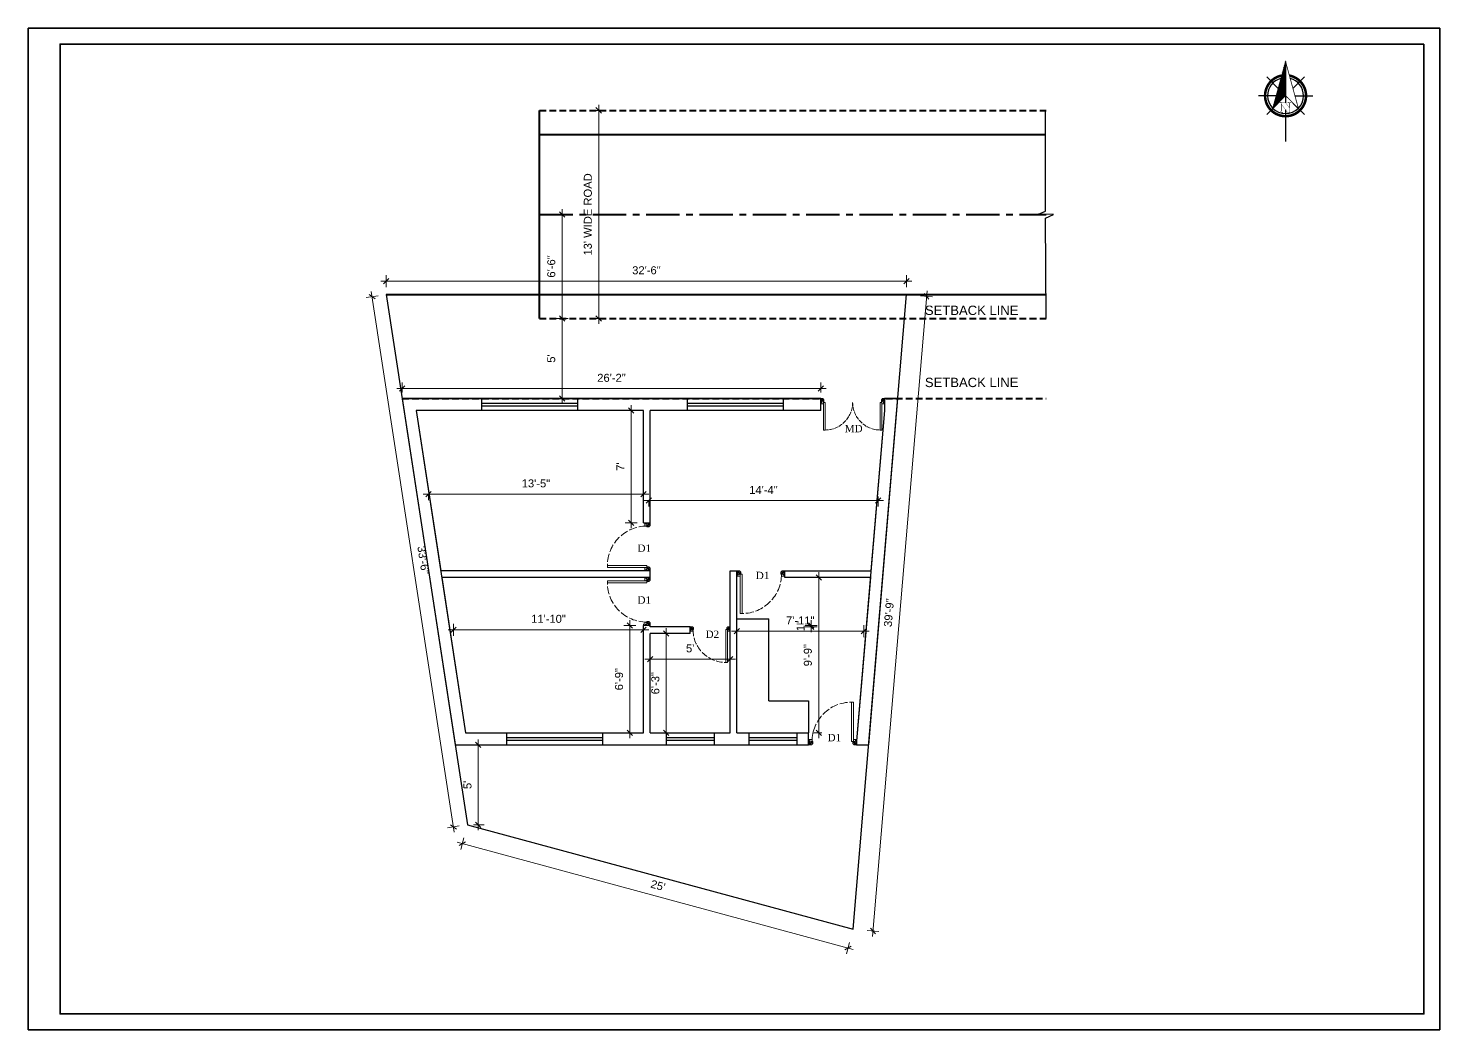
# Model space of a CAD drawing. Header units: inches. Extents: x 45643 to 78083, y -17830 to -3084.
# Drawn here: x 59281 to 60339, y -12292 to -11541 of the extents above; entities that cross this region are included whole.
import ezdxf

# ---------------------------------------------------------------- set-up
doc = ezdxf.new("R2010")
doc.units = ezdxf.units.IN
doc.header["$MEASUREMENT"] = 0
for name, pattern in [('ACAD_ISO02W100', [15, 12, -3]), ('CENTER', [2, 1.25, -0.25, 0.25, -0.25]), ('CONTINUA', [0]), ('DASHED2', [0.375, 0.25, -0.125])]:
    doc.linetypes.add(name, pattern=pattern)
for name, color, linetype, lineweight in [('A_Title Text', 105, 'Continuous', 60), ('Dim - internal', 4, 'Continuous', 9), ('Door-window', 150, 'Continuous', 9), ('ELE1', 3, 'Continuous', 9), ('ELEVATION', 6, 'Continuous', 30), ('hatch', 30, 'Continuous', 5), ('REBARS', 50, 'Continuous', 20), ('Siteplan', 7, 'Continuous', 30), ('WALL', 240, 'Continuous', 30)]:
    doc.layers.add(name, color=color, linetype=linetype, lineweight=lineweight)
for name, color, linetype in [('DIMENTION', 8, 'Continuous'), ('PDF_Boundary', 7, 'Continuous'), ('PDF_Text', 7, 'Continuous')]:
    doc.layers.add(name, color=color, linetype=linetype)
doc.layers.add('Normal Wall', color=7, linetype='Continuous', lineweight=35, true_color=0xffaf89)
doc.styles.add('Arial', font='arial.ttf')
doc.styles.add('PDF Arial', font='arial.ttf')
doc.styles.get("Standard").update_dxf_attribs({"font": 'times.ttf'})
doc.dimstyles.new('Sudeep', dxfattribs={"dimtxt": 6, "dimasz": 4, "dimexe": 4.5, "dimexo": 4.5, "dimgap": 5, "dimtad": 1, "dimdec": 0, "dimlunit": 4, "dimtxsty": 'Arial', "dimblk": 'OBLIQUE', "dimcen": 250, "dimdle": 4, "dimclrd": 86, "dimclre": 5, "dimclrt": 1, "dimadec": 0, "dimazin": 0, "dimtfac": 1, "dimtdec": 0, "dimtix": 1, "dimtmove": 1, "dimatfit": 3, "dimldrblk": 'OBLIQUE', "dimfxl": 4.5, "dimfxlon": 1, "dimfrac": 2, "dimlwd": 15, "dimlwe": 13, "dimarcsym": 0})

# ---------------------------------------------------------------- blocks, each defined once
blk = doc.blocks.new('*X798')
at = {"color": 0}
for p, q in [((145.96, -414.6), (147.62, -412.94)), ((146.16, -413.87), (147.62, -412.41)), ((146.36, -413.14), (147.62, -411.88)), ((146.55, -412.41), (147.62, -411.35)), ((146.75, -411.68), (147.62, -410.82)), ((146.95, -410.95), (147.62, -410.29)), ((147.15, -410.22), (147.62, -409.76)), ((147.35, -409.49), (147.62, -409.23)), ((147.55, -408.76), (147.62, -408.7)), ((143.76, -422.63), (147.62, -418.77)), ((143.96, -421.9), (147.62, -418.24)), ((144.16, -421.17), (147.62, -417.71)), ((144.36, -420.44), (147.62, -417.18)), ((144.56, -419.71), (147.62, -416.65)), ((144.76, -418.98), (147.62, -416.12)), ((144.96, -418.25), (147.62, -415.59)), ((145.16, -417.52), (147.62, -415.06)), ((145.36, -416.79), (147.62, -414.53)), ((145.56, -416.06), (147.62, -414)), ((145.76, -415.33), (147.62, -413.47)), ((142.76, -426.28), (147.62, -421.42)), ((142.96, -425.55), (147.62, -420.89)), ((143.16, -424.82), (147.62, -420.36)), ((143.36, -424.09), (147.62, -419.83)), ((143.56, -423.36), (147.62, -419.3))]:
    blk.add_line(p, q, dxfattribs=at)
blk = doc.blocks.new('NORTH_15')
for p, q in [((-2.87, 2.87), (-7.37, 7.37)), ((0, 3.66), (0, 10.62)), ((2.87, 2.87), (7.37, 7.37)), ((-13.37, 0), (2.72, 0)), ((5.49, 0), (17.83, 0)), ((-2.87, -2.87), (-7.37, -7.37)), ((0, -3.66), (0, -10.62)), ((2.87, -2.87), (7.37, -7.37))]:
    blk.add_line(p, q)
at = {"const_width": 1}
for points in [[(0, -8, 1), (0, 8, 0.359415), (-7.86, 1.52, 1)], [(-7.86, -1.52, 0.359415), (0, -8, 1)]]:
    blk.add_lwpolyline(points, format="xyb", dxfattribs=at)
for points, const_width in [([(4.96, -5.01), (-13.37, 0), (4.9, 5), (0, 0), (4.96, -5.01)], 0.3), ([(5.93, -1.55), (6, -1.55), (6.07, -1.54), (6.13, -1.53), (6.17, -1.52), (6.22, -1.51), (6.26, -1.49), (6.28, -1.47), (6.3, -1.45), (6.32, -1.42), (6.33, -1.39), (6.35, -1.34), (6.36, -1.29), (6.37, -1.23), (6.38, -1.16), (6.38, -1.08), (6.38, -1), (6.54, -1), (6.54, -2.34), (6.38, -2.34), (6.38, -2.3), (6.38, -2.23), (6.38, -2.16), (6.37, -2.09), (6.36, -2.04), (6.35, -1.99), (6.33, -1.95), (6.32, -1.91), (6.3, -1.88), (6.28, -1.86), (6.26, -1.83), (6.22, -1.81), (6.18, -1.8), (6.13, -1.78), (6.07, -1.77), (6.01, -1.76), (5.95, -1.76), (2.66, -1.76), (2.66, -2.34), (2.5, -2.34), (2.5, -0.16), (4.71, 1.44), (3.14, 1.44), (3.07, 1.44), (3, 1.43), (2.94, 1.42), (2.89, 1.41), (2.85, 1.4), (2.81, 1.38), (2.78, 1.36), (2.76, 1.34), (2.74, 1.31), (2.72, 1.27), (2.7, 1.22), (2.69, 1.17), (2.68, 1.11), (2.67, 1.04), (2.66, 0.97), (2.66, 0.89), (2.66, 0.87), (2.5, 0.87), (2.5, 2.21), (2.66, 2.21), (2.66, 2.17), (2.66, 2.09), (2.67, 2.03), (2.68, 1.97), (2.69, 1.91), (2.7, 1.86), (2.71, 1.82), (2.73, 1.78), (2.75, 1.76), (2.77, 1.74), (2.8, 1.72), (2.85, 1.7), (2.89, 1.68), (2.94, 1.67), (3, 1.66), (3.07, 1.66), (3.14, 1.66), (6.54, 1.66), (6.54, 0.75), (3.33, -1.55), (5.93, -1.55), (5.93, -1.55)], 0.1)]:
    blk.add_lwpolyline(points, dxfattribs=dict(const_width=const_width))
for start, end in [(90, 164.973), (270, 90), (195.027, 270)]:
    blk.add_arc((0, 0), 7, start, end)
at = {"rotation": 90}
blk.add_blockref('*X798', (-421.89, -147.62), dxfattribs=at)
blk = doc.blocks.new('A$C0BDB7EE9')
at = {"layer": 'Siteplan', "xscale": 2.999999999999779, "yscale": 2.999999999999779, "zscale": 2.999999999999779, "rotation": 247.8612575918487}
blk.add_blockref('NORTH_15', (20.2, 49.5), dxfattribs=at)
blk = doc.blocks.new('A$C327B4BBD')
at = {"layer": 'DIMENTION', "ltscale": 0.3, "xscale": 1.171875000000082, "yscale": 1.171875000000082, "zscale": 1.171875000000082, "rotation": 112.1387424081494}
blk.add_blockref('A$C0BDB7EE9', (16.1, 0), dxfattribs=at)
blk = doc.blocks.new('_Oblique')
at = {"color": 0, "linetype": 'ByBlock', "lineweight": -2}
blk.add_line((-0.5, -0.5), (0.5, 0.5), dxfattribs=at)
blk = doc.blocks.new('*D998')
at = {"layer": 'A_Title Text', "color": 86, "lineweight": 15, "transparency": 16777216}
blk.add_line((59731.5, -12073.4), (59731.5, -11984.9), dxfattribs=at)
at = {"layer": 'A_Title Text', "color": 5, "lineweight": 13, "transparency": 16777216}
for p, q in [((59736, -11988.9), (59727, -11988.9)), ((59736, -12069.4), (59727, -12069.4))]:
    blk.add_line(p, q, dxfattribs=at)
at = {"layer": 'Defpoints', "color": 0, "transparency": 16777216}
for p in [(59731.5, -11988.9), (59741.8, -11988.9), (59741.8, -12069.4)]:
    blk.add_point(p, dxfattribs=at)
at = {"layer": 'A_Title Text', "color": 86, "lineweight": 15, "transparency": 16777216, "xscale": 4, "yscale": 4, "zscale": 4}
for p, rotation in [((59731.5, -11988.9), 90), ((59731.5, -12069.4), 270)]:
    blk.add_blockref('_Oblique', p, dxfattribs=dict(at, rotation=rotation))
at = {"layer": 'A_Title Text', "color": 1, "transparency": 16777216, "insert": (59723.5, -12029.2), "char_height": 6, "attachment_point": 5, "rotation": 90, "style": 'Arial'}
blk.add_mtext('6\'-9"', dxfattribs=at)
blk = doc.blocks.new('*D999')
at = {"layer": 'A_Title Text', "color": 5, "lineweight": 13, "transparency": 16777216}
for p, q in [((59676.3, -11758.9), (59685.3, -11758.9)), ((59676.3, -11818.9), (59685.3, -11818.9))]:
    blk.add_line(p, q, dxfattribs=at)
at = {"layer": 'A_Title Text', "color": 86, "lineweight": 15, "transparency": 16777216}
blk.add_line((59680.8, -11754.9), (59680.8, -11822.9), dxfattribs=at)
at = {"layer": 'Defpoints', "color": 0, "transparency": 16777216}
for p in [(59663.7, -11758.9), (59663.7, -11818.9), (59680.8, -11818.9)]:
    blk.add_point(p, dxfattribs=at)
at = {"layer": 'A_Title Text', "color": 86, "lineweight": 15, "transparency": 16777216, "xscale": 4, "yscale": 4, "zscale": 4}
for p, rotation in [((59680.8, -11758.9), 90), ((59680.8, -11818.9), 270)]:
    blk.add_blockref('_Oblique', p, dxfattribs=dict(at, rotation=rotation))
at = {"layer": 'A_Title Text', "color": 1, "transparency": 16777216, "insert": (59672.7, -11788.9), "char_height": 6, "attachment_point": 5, "rotation": 90, "style": 'Arial'}
blk.add_mtext("5'", dxfattribs=at)
blk = doc.blocks.new('*D1000')
at = {"layer": 'A_Title Text', "color": 5, "lineweight": 13, "transparency": 16777216}
for p, q in [((59614.4, -12078.4), (59622.5, -12078.4)), ((59614.4, -12138.3), (59622.5, -12138.3))]:
    blk.add_line(p, q, dxfattribs=at)
at = {"layer": 'A_Title Text', "color": 86, "lineweight": 15, "transparency": 16777216}
blk.add_line((59618, -12142.3), (59618, -12074.4), dxfattribs=at)
at = {"layer": 'Defpoints', "color": 0, "transparency": 16777216}
for p in [(59609.9, -12078.4), (59618, -12078.4), (59609.9, -12138.3)]:
    blk.add_point(p, dxfattribs=at)
at = {"layer": 'A_Title Text', "color": 86, "lineweight": 15, "transparency": 16777216, "xscale": 4, "yscale": 4, "zscale": 4}
for p, rotation in [((59618, -12078.4), 90), ((59618, -12138.3), 270)]:
    blk.add_blockref('_Oblique', p, dxfattribs=dict(at, rotation=rotation))
at = {"layer": 'A_Title Text', "color": 1, "transparency": 16777216, "insert": (59609.9, -12108.4), "char_height": 6, "attachment_point": 5, "rotation": 90, "style": 'Arial'}
blk.add_mtext("5'", dxfattribs=at)
blk = doc.blocks.new('*D1001')
at = {"layer": 'A_Title Text', "color": 86, "lineweight": 15, "transparency": 16777216}
blk.add_line((59595.5, -11992.1), (59745.8, -11992.1), dxfattribs=at)
at = {"layer": 'A_Title Text', "color": 5, "lineweight": 13, "transparency": 16777216}
for p, q in [((59599.5, -11996.6), (59599.5, -11987.6)), ((59741.8, -11996.6), (59741.8, -11987.6))]:
    blk.add_line(p, q, dxfattribs=at)
at = {"layer": 'Defpoints', "color": 0, "transparency": 16777216}
for p in [(59741.8, -11992.1), (59599.5, -12011.2), (59741.8, -12011.2)]:
    blk.add_point(p, dxfattribs=at)
at = {"layer": 'A_Title Text', "color": 86, "lineweight": 15, "transparency": 16777216, "xscale": 4, "yscale": 4, "zscale": 4, "rotation": 180}
blk.add_blockref('_Oblique', (59599.5, -11992.1), dxfattribs=at)
at = {"layer": 'A_Title Text', "color": 86, "lineweight": 15, "transparency": 16777216, "xscale": 4, "yscale": 4, "zscale": 4}
blk.add_blockref('_Oblique', (59741.8, -11992.1), dxfattribs=at)
at = {"layer": 'A_Title Text', "color": 1, "transparency": 16777216, "insert": (59670.6, -11984), "char_height": 6, "attachment_point": 5, "style": 'Arial'}
blk.add_mtext('11\'-10"', dxfattribs=at)
blk = doc.blocks.new('*D1002')
at = {"layer": 'A_Title Text', "color": 86, "lineweight": 15, "transparency": 16777216}
blk.add_line((59910.9, -11993.2), (59807.8, -11993.2), dxfattribs=at)
at = {"layer": 'A_Title Text', "color": 5, "lineweight": 13, "transparency": 16777216}
for p, q in [((59811.8, -11997.7), (59811.8, -11988.7)), ((59906.9, -11997.7), (59906.9, -11988.7))]:
    blk.add_line(p, q, dxfattribs=at)
at = {"layer": 'Defpoints', "color": 0, "transparency": 16777216}
for p in [(59811.8, -11993.2), (59811.8, -12011.2), (59906.9, -12015.7)]:
    blk.add_point(p, dxfattribs=at)
at = {"layer": 'A_Title Text', "color": 86, "lineweight": 15, "transparency": 16777216, "xscale": 4, "yscale": 4, "zscale": 4, "rotation": 180}
blk.add_blockref('_Oblique', (59811.8, -11993.2), dxfattribs=at)
at = {"layer": 'A_Title Text', "color": 86, "lineweight": 15, "transparency": 16777216, "xscale": 4, "yscale": 4, "zscale": 4}
blk.add_blockref('_Oblique', (59906.9, -11993.2), dxfattribs=at)
at = {"layer": 'A_Title Text', "color": 1, "transparency": 16777216, "insert": (59859.3, -11985.2), "char_height": 6, "attachment_point": 5, "style": 'Arial'}
blk.add_mtext('7\'-11"', dxfattribs=at)
blk = doc.blocks.new('*D1003')
at = {"layer": 'A_Title Text', "color": 5, "lineweight": 13, "transparency": 16777216}
for p, q in [((59875.5, -11952.9), (59868.6, -11952.9)), ((59875.5, -12069.4), (59868.6, -12069.4))]:
    blk.add_line(p, q, dxfattribs=at)
at = {"layer": 'A_Title Text', "color": 86, "lineweight": 15, "transparency": 16777216}
blk.add_line((59873.1, -11948.9), (59873.1, -12073.4), dxfattribs=at)
at = {"layer": 'Defpoints', "color": 0, "transparency": 16777216}
for p in [(59880, -11952.9), (59873.1, -12069.4), (59880, -12069.4)]:
    blk.add_point(p, dxfattribs=at)
at = {"layer": 'A_Title Text', "color": 86, "lineweight": 15, "transparency": 16777216, "xscale": 4, "yscale": 4, "zscale": 4}
for p, rotation in [((59873.1, -11952.9), 90), ((59873.1, -12069.4), 270)]:
    blk.add_blockref('_Oblique', p, dxfattribs=dict(at, rotation=rotation))
at = {"layer": 'A_Title Text', "color": 1, "transparency": 16777216, "insert": (59865, -12011.2), "char_height": 6, "attachment_point": 5, "rotation": 90, "style": 'Arial'}
blk.add_mtext('9\'-9"', dxfattribs=at)
blk = doc.blocks.new('*D1004')
at = {"layer": 'A_Title Text', "color": 5, "lineweight": 13, "transparency": 16777216}
for p, q in [((59737, -11827.9), (59728, -11827.9)), ((59737, -11911.9), (59728, -11911.9))]:
    blk.add_line(p, q, dxfattribs=at)
at = {"layer": 'A_Title Text', "color": 86, "lineweight": 15, "transparency": 16777216}
blk.add_line((59732.5, -11915.9), (59732.5, -11823.9), dxfattribs=at)
at = {"layer": 'Defpoints', "color": 0, "transparency": 16777216}
for p in [(59732.5, -11827.9), (59741.8, -11827.9), (59741.8, -11911.9)]:
    blk.add_point(p, dxfattribs=at)
at = {"layer": 'A_Title Text', "color": 86, "lineweight": 15, "transparency": 16777216, "xscale": 4, "yscale": 4, "zscale": 4}
for p, rotation in [((59732.5, -11827.9), 90), ((59732.5, -11911.9), 270)]:
    blk.add_blockref('_Oblique', p, dxfattribs=dict(at, rotation=rotation))
at = {"layer": 'A_Title Text', "color": 1, "transparency": 16777216, "insert": (59724.5, -11869.9), "char_height": 6, "attachment_point": 5, "rotation": 90, "style": 'Arial'}
blk.add_mtext("7'", dxfattribs=at)
blk = doc.blocks.new('*D986')
at = {"layer": 'A_Title Text', "color": 86, "lineweight": 15, "transparency": 16777216}
blk.add_line((59576.6, -11890.6), (59745.8, -11890.6), dxfattribs=at)
at = {"layer": 'A_Title Text', "color": 5, "lineweight": 13, "transparency": 16777216}
for p, q in [((59580.6, -11890.6), (59580.6, -11895.1)), ((59741.8, -11890.6), (59741.8, -11895.1))]:
    blk.add_line(p, q, dxfattribs=at)
at = {"layer": 'Defpoints', "color": 0, "transparency": 16777216}
for p in [(59580.6, -11887.9), (59741.8, -11887.9), (59741.8, -11890.6)]:
    blk.add_point(p, dxfattribs=at)
at = {"layer": 'A_Title Text', "color": 86, "lineweight": 15, "transparency": 16777216, "xscale": 4, "yscale": 4, "zscale": 4, "rotation": 180}
blk.add_blockref('_Oblique', (59580.6, -11890.6), dxfattribs=at)
at = {"layer": 'A_Title Text', "color": 86, "lineweight": 15, "transparency": 16777216, "xscale": 4, "yscale": 4, "zscale": 4}
blk.add_blockref('_Oblique', (59741.8, -11890.6), dxfattribs=at)
at = {"layer": 'A_Title Text', "color": 1, "transparency": 16777216, "insert": (59661.2, -11882.5), "char_height": 6, "attachment_point": 5, "style": 'Arial'}
blk.add_mtext('13\'-5"', dxfattribs=at)
blk = doc.blocks.new('*D987')
at = {"layer": 'A_Title Text', "color": 5, "lineweight": 13, "transparency": 16777216}
for p, q in [((59561, -11814.4), (59561, -11806.9)), ((59874.7, -11814.4), (59874.7, -11806.9))]:
    blk.add_line(p, q, dxfattribs=at)
at = {"layer": 'A_Title Text', "color": 86, "lineweight": 15, "transparency": 16777216}
blk.add_line((59878.7, -11811.4), (59557, -11811.4), dxfattribs=at)
at = {"layer": 'Defpoints', "color": 0, "transparency": 16777216}
for p in [(59561, -11811.4), (59561, -11818.9), (59874.7, -11818.9)]:
    blk.add_point(p, dxfattribs=at)
at = {"layer": 'A_Title Text', "color": 86, "lineweight": 15, "transparency": 16777216, "xscale": 4, "yscale": 4, "zscale": 4, "rotation": 180}
blk.add_blockref('_Oblique', (59561, -11811.4), dxfattribs=at)
at = {"layer": 'A_Title Text', "color": 86, "lineweight": 15, "transparency": 16777216, "xscale": 4, "yscale": 4, "zscale": 4}
blk.add_blockref('_Oblique', (59874.7, -11811.4), dxfattribs=at)
at = {"layer": 'A_Title Text', "color": 1, "transparency": 16777216, "insert": (59717.8, -11803.4), "char_height": 6, "attachment_point": 5, "style": 'Arial'}
blk.add_mtext('26\'-2"', dxfattribs=at)
blk = doc.blocks.new('*D988')
at = {"layer": 'A_Title Text', "color": 86, "lineweight": 15, "transparency": 16777216}
blk.add_line((59741.8, -11895.4), (59921.6, -11895.4), dxfattribs=at)
at = {"layer": 'A_Title Text', "color": 5, "lineweight": 13, "transparency": 16777216}
for p, q in [((59745.8, -11895.1), (59745.8, -11899.9)), ((59917.6, -11892.4), (59917.6, -11899.9))]:
    blk.add_line(p, q, dxfattribs=at)
at = {"layer": 'Defpoints', "color": 0, "transparency": 16777216}
for p in [(59745.8, -11890.6), (59917.6, -11887.9), (59917.6, -11895.4)]:
    blk.add_point(p, dxfattribs=at)
at = {"layer": 'A_Title Text', "color": 86, "lineweight": 15, "transparency": 16777216, "xscale": 4, "yscale": 4, "zscale": 4, "rotation": 180}
blk.add_blockref('_Oblique', (59745.8, -11895.4), dxfattribs=at)
at = {"layer": 'A_Title Text', "color": 86, "lineweight": 15, "transparency": 16777216, "xscale": 4, "yscale": 4, "zscale": 4}
blk.add_blockref('_Oblique', (59917.6, -11895.4), dxfattribs=at)
at = {"layer": 'A_Title Text', "color": 1, "transparency": 16777216, "insert": (59831.7, -11887.4), "char_height": 6, "attachment_point": 5, "style": 'Arial'}
blk.add_mtext('14\'-4"', dxfattribs=at)
blk = doc.blocks.new('*D989')
at = {"layer": 'A_Title Text', "color": 86, "lineweight": 15, "transparency": 16777216}
for p, q in [((59867.5, -11988.9), (59867.5, -11984.9)), ((59867.5, -11989.9), (59867.5, -11988.9)), ((59867.5, -11989.9), (59867.5, -11993.9))]:
    blk.add_line(p, q, dxfattribs=at)
at = {"layer": 'A_Title Text', "color": 5, "lineweight": 13, "transparency": 16777216}
for p, q in [((59863, -11988.9), (59872, -11988.9)), ((59863, -11989.9), (59872, -11989.9))]:
    blk.add_line(p, q, dxfattribs=at)
at = {"layer": 'Defpoints', "color": 0, "transparency": 16777216}
for p in [(59746.8, -11988.9), (59746.8, -11989.9), (59867.5, -11988.9)]:
    blk.add_point(p, dxfattribs=at)
at = {"layer": 'A_Title Text', "color": 86, "lineweight": 15, "transparency": 16777216, "xscale": 4, "yscale": 4, "zscale": 4}
for p, rotation in [((59867.5, -11988.9), 270), ((59867.5, -11989.9), 90)]:
    blk.add_blockref('_Oblique', p, dxfattribs=dict(at, rotation=rotation))
at = {"layer": 'A_Title Text', "color": 1, "transparency": 16777216, "insert": (59859.5, -11989.4), "char_height": 6, "attachment_point": 5, "rotation": 90, "style": 'Arial'}
blk.add_mtext('1"', dxfattribs=at)
blk = doc.blocks.new('*D990')
at = {"layer": 'A_Title Text', "color": 5, "lineweight": 13, "transparency": 16777216}
for p, q in [((59754.2, -11994.9), (59763.2, -11994.9)), ((59754.2, -12069.4), (59763.2, -12069.4))]:
    blk.add_line(p, q, dxfattribs=at)
at = {"layer": 'A_Title Text', "color": 86, "lineweight": 15, "transparency": 16777216}
blk.add_line((59758.7, -12073.4), (59758.7, -11990.9), dxfattribs=at)
at = {"layer": 'Defpoints', "color": 0, "transparency": 16777216}
for p in [(59746.8, -11994.9), (59758.7, -11994.9), (59746.8, -12069.4)]:
    blk.add_point(p, dxfattribs=at)
at = {"layer": 'A_Title Text', "color": 86, "lineweight": 15, "transparency": 16777216, "xscale": 4, "yscale": 4, "zscale": 4}
for p, rotation in [((59758.7, -11994.9), 90), ((59758.7, -12069.4), 270)]:
    blk.add_blockref('_Oblique', p, dxfattribs=dict(at, rotation=rotation))
at = {"layer": 'A_Title Text', "color": 1, "transparency": 16777216, "insert": (59750.7, -12032.2), "char_height": 6, "attachment_point": 5, "rotation": 90, "style": 'Arial'}
blk.add_mtext('6\'-3"', dxfattribs=at)
blk = doc.blocks.new('*D992')
at = {"layer": 'A_Title Text', "color": 86, "lineweight": 15, "transparency": 16777216}
blk.add_line((59810.8, -12014.2), (59742.8, -12014.2), dxfattribs=at)
at = {"layer": 'A_Title Text', "color": 5, "lineweight": 13, "transparency": 16777216}
for p, q in [((59746.8, -12009.7), (59746.8, -12018.7)), ((59806.8, -12009.7), (59806.8, -12018.7))]:
    blk.add_line(p, q, dxfattribs=at)
at = {"layer": 'Defpoints', "color": 0, "transparency": 16777216}
for p in [(59746.8, -11994.9), (59806.8, -11994.9), (59746.8, -12014.2)]:
    blk.add_point(p, dxfattribs=at)
at = {"layer": 'A_Title Text', "color": 86, "lineweight": 15, "transparency": 16777216, "xscale": 4, "yscale": 4, "zscale": 4, "rotation": 180}
blk.add_blockref('_Oblique', (59746.8, -12014.2), dxfattribs=at)
at = {"layer": 'A_Title Text', "color": 86, "lineweight": 15, "transparency": 16777216, "xscale": 4, "yscale": 4, "zscale": 4}
blk.add_blockref('_Oblique', (59806.8, -12014.2), dxfattribs=at)
at = {"layer": 'A_Title Text', "color": 1, "transparency": 16777216, "insert": (59776.8, -12006.1), "char_height": 6, "attachment_point": 5, "style": 'Arial'}
blk.add_mtext("5'", dxfattribs=at)
blk = doc.blocks.new('*D993')
at = {"layer": 'A_Title Text', "color": 86, "lineweight": 15, "transparency": 16777216}
blk.add_line((59680.8, -11676.9), (59680.8, -11762.9), dxfattribs=at)
at = {"layer": 'A_Title Text', "color": 5, "lineweight": 13, "transparency": 16777216}
for p, q in [((59685.3, -11680.9), (59676.3, -11680.9)), ((59685.3, -11758.9), (59676.3, -11758.9))]:
    blk.add_line(p, q, dxfattribs=at)
at = {"layer": 'Defpoints', "color": 0, "transparency": 16777216}
for p in [(59853.6, -11680.9), (59680.8, -11758.9), (59853.6, -11758.9)]:
    blk.add_point(p, dxfattribs=at)
at = {"layer": 'A_Title Text', "color": 86, "lineweight": 15, "transparency": 16777216, "xscale": 4, "yscale": 4, "zscale": 4}
for p, rotation in [((59680.8, -11680.9), 90), ((59680.8, -11758.9), 270)]:
    blk.add_blockref('_Oblique', p, dxfattribs=dict(at, rotation=rotation))
at = {"layer": 'A_Title Text', "color": 1, "transparency": 16777216, "insert": (59672.7, -11719.9), "char_height": 6, "attachment_point": 5, "rotation": 90, "style": 'Arial'}
blk.add_mtext('6\'-6"', dxfattribs=at)
blk = doc.blocks.new('*D991')
at = {"layer": 'A_Title Text', "color": 5, "lineweight": 13, "transparency": 16777216}
for p, q in [((59712.7, -11602.9), (59703.7, -11602.9)), ((59712.7, -11758.9), (59703.7, -11758.9))]:
    blk.add_line(p, q, dxfattribs=at)
at = {"layer": 'A_Title Text', "color": 86, "lineweight": 15, "transparency": 16777216}
blk.add_line((59708.2, -11762.9), (59708.2, -11598.9), dxfattribs=at)
at = {"layer": 'Defpoints', "color": 0, "transparency": 16777216}
for p in [(59708.2, -11602.9), (59853.7, -11602.9), (59853.7, -11758.9)]:
    blk.add_point(p, dxfattribs=at)
at = {"layer": 'A_Title Text', "color": 86, "lineweight": 15, "transparency": 16777216, "xscale": 4, "yscale": 4, "zscale": 4}
for p, rotation in [((59708.2, -11602.9), 90), ((59708.2, -11758.9), 270)]:
    blk.add_blockref('_Oblique', p, dxfattribs=dict(at, rotation=rotation))
at = {"layer": 'A_Title Text', "color": 1, "transparency": 16777216, "insert": (59700.1, -11680.9), "char_height": 6, "attachment_point": 5, "rotation": 90, "style": 'Arial'}
blk.add_mtext("13' WIDE ROAD", dxfattribs=at)
blk = doc.blocks.new("D 3'")
at = {"layer": 'Door-window', "linetype": 'Continuous', "ltscale": 0.25}
for p, q in [((3749.6, -16741), (3749.6, -16711.5)), ((3751.1, -16711.5), (3749.6, -16711.5)), ((3751.1, -16741), (3751.1, -16711.5)), ((3747.1, -16743.5), (3747.1, -16739.5)), ((3747.1, -16739.5), (3749.6, -16739.5)), ((3747.1, -16743.5), (3749.1, -16743.5)), ((3749.1, -16743.5), (3750.1, -16742.5)), ((3749.6, -16741), (3751.1, -16741)), ((3750.1, -16742.5), (3750.1, -16741)), ((3780.1, -16742.5), (3780.1, -16741)), ((3780.6, -16741), (3780.1, -16741)), ((3781.1, -16743.5), (3780.1, -16742.5)), ((3783.1, -16739.5), (3780.6, -16739.5)), ((3780.6, -16739.5), (3780.6, -16741)), ((3783.1, -16743.5), (3781.1, -16743.5)), ((3783.1, -16743.5), (3783.1, -16739.5))]:
    blk.add_line(p, q, dxfattribs=at)
at = {"layer": 'Door-window', "linetype": 'ACAD_ISO02W100', "ltscale": 0.5}
blk.add_arc((3751.1, -16741), 29.5, 0, 90, dxfattribs=at)
at = {"layer": 'hatch', "color": 8}
for p, q in [((3747.1, -16743.5), (3748.2, -16739.5)), ((3747.1, -16743.5), (3749.6, -16740.4)), ((3747.1, -16743.5), (3750.1, -16741.2)), ((3783.1, -16743.5), (3780.1, -16741.2)), ((3783.1, -16743.5), (3780.6, -16740.4)), ((3783.1, -16743.5), (3782.1, -16739.5))]:
    blk.add_line(p, q, dxfattribs=at)
for centre, radius, start, end in [((3747.4, -16743.6), 2.93, 20.9872, 95.0825), ((3747.4, -16743.6), 1.42, 5.1372, 101.4864), ((3782.9, -16743.6), 2.93, 84.9175, 159.0128), ((3782.9, -16743.6), 1.42, 78.5136, 174.8628)]:
    blk.add_arc(centre, radius, start, end, dxfattribs=at)
blk = doc.blocks.new('A$C6FA92B9D')
at = {"layer": 'Door-window', "linetype": 'Continuous', "ltscale": 0.25}
for p, q in [((20.8, 46), (0, 46)), ((0, 44.8), (0, 46)), ((20.8, 44.8), (0, 44.8)), ((19.6, 48), (19.6, 46)), ((23.6, 48), (19.6, 48)), ((23.6, 48), (19.6, 48)), ((19.6, 46), (20.8, 46)), ((20.8, 46), (20.8, 45.6)), ((20.8, 46), (20.8, 44.8)), ((22.8, 45.6), (20.8, 45.6)), ((23.6, 46.4), (22.8, 45.6)), ((23.6, 48), (23.6, 46.4)), ((20.8, 3.2), (0, 3.2)), ((0, 3.2), (0, 2)), ((20.8, 2), (0, 2)), ((19.6, 2), (20.8, 2)), ((19.6, 0), (19.6, 2)), ((23.6, 0), (19.6, 0)), ((23.6, 0), (19.6, 0)), ((20.8, 2), (20.8, 3.2)), ((20.8, 2), (20.8, 2.4)), ((22.8, 2.4), (20.8, 2.4)), ((23.6, 1.6), (22.8, 2.4)), ((23.6, 0), (23.6, 1.6))]:
    blk.add_line(p, q, dxfattribs=at)
at = {"layer": 'Door-window', "linetype": 'ACAD_ISO02W100', "ltscale": 0.25}
for centre, start, end in [((20.8, 44.8), 180, 270), ((20.8, 3.2), 90, 180)]:
    blk.add_arc(centre, 20.8, start, end, dxfattribs=at)
at = {"layer": 'hatch', "color": 8}
for p, q in [((23.6, 48), (19.6, 46.9)), ((23.6, 48), (20.8, 45.7)), ((23.6, 48), (21.8, 45.6)), ((23.6, 0), (19.6, 1.1)), ((23.6, 0), (20.8, 2.3)), ((23.6, 0), (21.8, 2.4))]:
    blk.add_line(p, q, dxfattribs=at)
for centre, radius, start, end in [((23.7, 47.8), 2.35, 174.9175, 249.0128), ((23.7, 47.8), 1.13, 168.5136, 264.8628), ((23.7, 0.2), 2.35, 110.9872, 185.0825), ((23.7, 0.2), 1.13, 95.1372, 191.4864)]:
    blk.add_arc(centre, radius, start, end, dxfattribs=at)
blk = doc.blocks.new('*D994')
at = {"layer": 'A_Title Text', "color": 86, "lineweight": 15, "transparency": 16777216}
blk.add_line((59602.2, -12151.4), (59899, -12231.8), dxfattribs=at)
at = {"layer": 'A_Title Text', "color": 5, "lineweight": 13, "transparency": 16777216}
for p, q in [((59607.2, -12148.1), (59604.9, -12156.7)), ((59896.3, -12226.4), (59894, -12235.1))]:
    blk.add_line(p, q, dxfattribs=at)
at = {"layer": 'Defpoints', "color": 0, "transparency": 16777216}
for p in [(59609.9, -12138.3), (59899, -12216.6), (59895.1, -12230.7)]:
    blk.add_point(p, dxfattribs=at)
at = {"layer": 'A_Title Text', "color": 86, "lineweight": 15, "transparency": 16777216, "xscale": 4, "yscale": 4, "zscale": 4}
for p, rotation in [((59606, -12152.4), 164.8399575509016), ((59895.1, -12230.7), 344.8399575509015)]:
    blk.add_blockref('_Oblique', p, dxfattribs=dict(at, rotation=rotation))
at = {"layer": 'A_Title Text', "color": 1, "transparency": 16777216, "insert": (59752.7, -12183.8), "char_height": 6, "attachment_point": 5, "rotation": 344.84, "style": 'Arial'}
blk.add_mtext("25'", dxfattribs=at)
blk = doc.blocks.new('*D995')
at = {"layer": 'A_Title Text', "color": 5, "lineweight": 13, "transparency": 16777216}
for p, q in [((59542.9, -11741.9), (59534, -11743.2)), ((59603.7, -12139.2), (59594.8, -12140.6))]:
    blk.add_line(p, q, dxfattribs=at)
at = {"layer": 'A_Title Text', "color": 86, "lineweight": 15, "transparency": 16777216}
blk.add_line((59537.8, -11738.6), (59599.9, -12143.9), dxfattribs=at)
at = {"layer": 'Defpoints', "color": 0, "transparency": 16777216}
for p in [(59549, -11740.9), (59599.3, -12139.9), (59609.9, -12138.3)]:
    blk.add_point(p, dxfattribs=at)
at = {"layer": 'A_Title Text', "color": 86, "lineweight": 15, "transparency": 16777216, "xscale": 4, "yscale": 4, "zscale": 4}
for p, rotation in [((59538.4, -11742.6), 98.70344886768218), ((59599.3, -12139.9), 278.7034488676821)]:
    blk.add_blockref('_Oblique', p, dxfattribs=dict(at, rotation=rotation))
at = {"layer": 'A_Title Text', "color": 1, "transparency": 16777216, "insert": (59576.8, -11940), "char_height": 6, "attachment_point": 5, "rotation": 278.7034, "style": 'Arial'}
blk.add_mtext('33\'-6"', dxfattribs=at)
blk = doc.blocks.new('*D996')
at = {"layer": 'A_Title Text', "color": 86, "lineweight": 15, "transparency": 16777216}
blk.add_line((59913.5, -12221.9), (59954.3, -11738.2), dxfattribs=at)
at = {"layer": 'A_Title Text', "color": 5, "lineweight": 13, "transparency": 16777216}
for p, q in [((59949.4, -11741.8), (59958.4, -11742.6)), ((59909.4, -12217.5), (59918.3, -12218.3))]:
    blk.add_line(p, q, dxfattribs=at)
at = {"layer": 'Defpoints', "color": 0, "transparency": 16777216}
for p in [(59939, -11740.9), (59953.9, -11742.2), (59899, -12216.6)]:
    blk.add_point(p, dxfattribs=at)
at = {"layer": 'A_Title Text', "color": 86, "lineweight": 15, "transparency": 16777216, "xscale": 4, "yscale": 4, "zscale": 4}
for p, rotation in [((59953.9, -11742.2), 85.18472226389899), ((59913.8, -12217.9), 265.184722263899)]:
    blk.add_blockref('_Oblique', p, dxfattribs=dict(at, rotation=rotation))
at = {"layer": 'A_Title Text', "color": 1, "transparency": 16777216, "insert": (59925.8, -11979.4), "char_height": 6, "attachment_point": 5, "rotation": 85.1847, "style": 'Arial'}
blk.add_mtext('39\'-9"', dxfattribs=at)
blk = doc.blocks.new('*D997')
at = {"layer": 'A_Title Text', "color": 86, "lineweight": 15, "transparency": 16777216}
blk.add_line((59545, -11730.9), (59943, -11730.9), dxfattribs=at)
at = {"layer": 'A_Title Text', "color": 5, "lineweight": 13, "transparency": 16777216}
for p, q in [((59549, -11735.4), (59549, -11726.4)), ((59939, -11735.4), (59939, -11726.4))]:
    blk.add_line(p, q, dxfattribs=at)
at = {"layer": 'Defpoints', "color": 0, "transparency": 16777216}
for p in [(59939, -11730.9), (59549, -11740.9), (59939, -11740.9)]:
    blk.add_point(p, dxfattribs=at)
at = {"layer": 'A_Title Text', "color": 86, "lineweight": 15, "transparency": 16777216, "xscale": 4, "yscale": 4, "zscale": 4, "rotation": 180}
blk.add_blockref('_Oblique', (59549, -11730.9), dxfattribs=at)
at = {"layer": 'A_Title Text', "color": 86, "lineweight": 15, "transparency": 16777216, "xscale": 4, "yscale": 4, "zscale": 4}
blk.add_blockref('_Oblique', (59939, -11730.9), dxfattribs=at)
at = {"layer": 'A_Title Text', "color": 1, "transparency": 16777216, "insert": (59744, -11722.8), "char_height": 6, "attachment_point": 5, "style": 'Arial'}
blk.add_mtext('32\'-6"', dxfattribs=at)

msp = doc.modelspace()

# ---------------------------------------------------------------- linework, layer by layer
at = {"layer": 'ELE1'}
msp.add_line((59663.75, -11740.93), (59549.04, -11740.93), dxfattribs=at)
at = {"layer": 'ELEVATION'}
for p, q in [((59939.04, -11740.93), (59549.04, -11740.93)), ((59549.04, -11740.93), (59609.87, -12138.3)), ((59898.97, -12216.63), (59939.04, -11740.93)), ((59560.98, -11818.93), (59874.68, -11818.93)), ((59741.76, -11827.93), (59571.46, -11827.93)), ((59571.46, -11827.93), (59589.83, -11947.93)), ((59620.61, -11827.93), (59620.61, -11818.93)), ((59620.61, -11822.43), (59692.61, -11822.43)), ((59620.61, -11824.43), (59692.61, -11824.43)), ((59692.61, -11827.93), (59692.61, -11818.93)), ((59741.76, -11911.93), (59741.76, -11827.93)), ((59874.68, -11827.93), (59746.76, -11827.93)), ((59746.76, -11911.93), (59746.76, -11827.93)), ((59774.72, -11827.93), (59774.72, -11818.93)), ((59774.72, -11822.43), (59846.72, -11822.43)), ((59774.72, -11824.43), (59846.72, -11824.43)), ((59846.72, -11827.93), (59846.72, -11818.93)), ((59874.68, -11827.93), (59874.68, -11818.93)), ((59912.57, -11947.93), (59922.68, -11827.93)), ((59922.48, -11818.93), (59922.48, -11827.93)), ((59923.44, -11818.93), (59932.47, -11818.93)), ((59741.76, -11911.93), (59746.76, -11911.93)), ((59746.76, -11947.93), (59589.83, -11947.93)), ((59746.76, -11952.93), (59590.6, -11952.93)), ((59590.6, -11952.93), (59608.43, -12069.45)), ((59746.76, -11952.93), (59746.76, -11947.93)), ((59806.76, -11989.93), (59806.76, -11947.93)), ((59806.76, -11947.93), (59811.76, -11947.93)), ((59811.76, -11952.93), (59811.76, -11947.93)), ((59811.76, -12069.45), (59811.76, -11952.93)), ((59847.76, -11947.93), (59912.57, -11947.93)), ((59847.76, -11952.93), (59847.76, -11947.93)), ((59912.15, -11952.93), (59847.76, -11952.93)), ((59901.57, -12078.45), (59912.15, -11952.93)), ((59811.76, -11983.93), (59835.76, -11983.93)), ((59835.76, -12045.45), (59835.76, -11983.93)), ((59741.76, -12069.45), (59741.76, -11988.93)), ((59746.76, -11988.93), (59741.76, -11988.93)), ((59746.76, -11989.93), (59746.76, -11988.93)), ((59776.76, -11989.93), (59746.76, -11989.93)), ((59746.76, -12069.45), (59746.76, -11994.93)), ((59776.76, -11994.93), (59746.76, -11994.93)), ((59776.76, -11994.93), (59776.76, -11989.93)), ((59806.76, -11994.93), (59806.76, -11989.93)), ((59806.76, -12069.45), (59806.76, -11994.93)), ((59835.76, -12045.45), (59865.57, -12045.45)), ((59865.57, -12045.45), (59865.57, -12069.45)), ((59608.43, -12069.45), (59741.76, -12069.45)), ((59639.1, -12069.45), (59639.1, -12078.45)), ((59711.1, -12069.45), (59711.1, -12078.45)), ((59746.76, -12069.45), (59806.76, -12069.45)), ((59758.76, -12069.45), (59758.76, -12078.45)), ((59794.76, -12069.45), (59794.76, -12078.45)), ((59811.76, -12069.45), (59865.57, -12069.45)), ((59820.67, -12069.45), (59820.67, -12078.45)), ((59856.67, -12069.45), (59856.67, -12078.45)), ((59865.57, -12078.45), (59865.57, -12069.45)), ((59639.1, -12072.95), (59711.1, -12072.95)), ((59639.1, -12074.95), (59711.1, -12074.95)), ((59758.76, -12072.95), (59794.76, -12072.95)), ((59758.76, -12074.95), (59794.76, -12074.95)), ((59820.67, -12072.95), (59856.67, -12072.95)), ((59820.67, -12074.95), (59856.67, -12074.95)), ((59609.87, -12138.3), (59898.97, -12216.63))]:
    msp.add_line(p, q, dxfattribs=at)
at = {"layer": 'ELEVATION', "linetype": 'Continuous'}
msp.add_lwpolyline([(60043.66, -11758.93), (60043.21, -11683.68), (60049.15, -11681.05), (60037.84, -11680.8), (60043.21, -11678.43), (60043.21, -11602.93)], dxfattribs=at)
at = {"layer": 'ELEVATION'}
for points in [[(59874.68, -11818.93), (59560.98, -11818.93), (59600.71, -12078.45), (59865.57, -12078.45)], [(59741.76, -11827.93), (59571.46, -11827.93), (59608.43, -12069.45), (59741.76, -12069.45)], [(59874.68, -11827.93), (59746.76, -11827.93)], [(59901.57, -12078.45), (59910.61, -12078.45), (59932.47, -11818.93), (59922.48, -11818.93)], [(59902.33, -12069.45), (59922.68, -11827.93), (59922.48, -11827.93)], [(59746.76, -12069.45), (59806.76, -12069.45)], [(59811.76, -12069.45), (59865.57, -12069.45)]]:
    msp.add_lwpolyline(points, dxfattribs=at)
at = {"layer": 'Normal Wall'}
for points in [[(59280.63, -11541.38), (60338.64, -11541.38), (60338.64, -12291.91), (59280.63, -12291.91)], [(59280.63, -11541.38), (60338.64, -11541.38), (60338.64, -12291.91), (59280.63, -12291.91)], [(60326.73, -11553.28), (59304.45, -11553.28), (59304.45, -12280), (60326.73, -12280)], [(60326.73, -11553.28), (59304.45, -11553.28), (59304.45, -12280), (60326.73, -12280)]]:
    msp.add_lwpolyline(points, close=True, dxfattribs=at)
at = {"layer": 'PDF_Boundary', "linetype": 'DASHED2', "lineweight": 40, "ltscale": 20}
for p, q in [((59663.75, -11602.93), (60043.66, -11602.93)), ((59663.75, -11758.93), (60043.66, -11758.93)), ((59560.98, -11818.93), (59874.68, -11818.93)), ((59923.44, -11818.93), (60043.66, -11818.93))]:
    msp.add_line(p, q, dxfattribs=at)
at = {"layer": 'PDF_Boundary', "lineweight": 40}
for p, q in [((59663.75, -11758.93), (59663.75, -11602.93)), ((59663.75, -11620.93), (60043.21, -11620.93)), ((59549.04, -11740.93), (60043.21, -11740.93))]:
    msp.add_line(p, q, dxfattribs=at)
at = {"layer": 'PDF_Boundary', "linetype": 'CENTER', "lineweight": 40, "ltscale": 20}
msp.add_line((59663.75, -11680.93), (60043.5, -11680.93), dxfattribs=at)

# ---------------------------------------------------------------- block references
at = {"layer": 'Dim - internal', "xscale": -0.9958856808952694, "yscale": 0.9958856808952694, "zscale": 0.9958856808952694, "rotation": 269.9999999999503}
msp.add_blockref('A$C6FA92B9D', (59874.68, -11842.47), dxfattribs=at)
at = {"layer": 'REBARS', "xscale": 0.5459999999999999, "yscale": 0.5459999999999999, "zscale": 0.5459999999999999, "rotation": 270}
msp.add_blockref('A$C327B4BBD', (60223.01, -11617.36), dxfattribs=at)
at = {"layer": 'WALL', "linetype": 'CONTINUA', "rotation": 89.99999926628824}
msp.add_blockref("D 3'", (43003.25, -15695.07), dxfattribs=at)
at = {"layer": 'WALL', "linetype": 'CONTINUA', "xscale": -1}
for p, rotation in [((43003.25, -8205.79), 90.00000073371181), ((56064.61, -28691.44), 180.0000007337118), ((63648.72, 4665.06), 7.337118113071028e-07)]:
    msp.add_blockref("D 3'", p, dxfattribs=dict(at, rotation=rotation))
at = {"layer": 'WALL', "xscale": 0.8333333330483583, "yscale": 0.8333333330483583, "zscale": 0.8333333330483583, "rotation": 180}
msp.add_blockref("D 3'", (62929.38, -25942.85), dxfattribs=at)

# ---------------------------------------------------------------- texts
at = {"char_height": 5.4869}
for s, insert, width, attachment_point in [('{\\fTimes New Roman|b0|i0|c0|p18;MD}', (59892.67, -11838.63), 1396.073, 1), ('{\\fTimes New Roman|b0|i0|c0|p18;D1}', (59737.32, -11928.26), 54.2013, 1), ('{\\fTimes New Roman|b0|i0|c0|p18;D1}', (59825.99, -11948.69), 54.2013, 1), ('{\\fTimes New Roman|b0|i0|c0|p18;D1}', (59737.32, -11972.6), 54.2013, 7), ('{\\fTimes New Roman|b0|i0|c0|p18;D2}', (59788.37, -11998.28), 54.2013, 7), ('{\\fTimes New Roman|b0|i0|c0|p18;D1}', (59879.81, -12070.21), 54.2013, 1)]:
    msp.add_mtext(s, dxfattribs=dict(at, insert=insert, width=width, attachment_point=attachment_point))
at = {"layer": 'PDF_Text', "char_height": 7, "attachment_point": 7, "style": 'PDF Arial'}
for insert in [(59952.74, -11756.35), (59952.74, -11810.4)]:
    msp.add_mtext('SETBACK LINE', dxfattribs=dict(at, insert=insert))

# ---------------------------------------------------------------- dimensions: what is measured, and where the dimension line sits
at = {"layer": 'A_Title Text'}
dim = msp.add_linear_dim(base=(59708.16, -11602.93), p1=(59853.7, -11758.93), p2=(59853.7, -11602.93), angle=90, text="13' WIDE ROAD", dimstyle='Sudeep', dxfattribs=at)
dim.commit()
dim.dimension.update_dxf_attribs({"geometry": '*D991', "text_midpoint": (59700.05, -11680.93)})
for base, p1, p2, picture, middle in [((59680.77, -11758.93), (59853.62, -11680.93), (59853.62, -11758.93), '*D993', (59672.71, -11719.93)), ((59680.77, -11818.93), (59663.75, -11758.93), (59663.75, -11818.93), '*D999', (59672.72, -11788.93)), ((59732.55, -11827.93), (59741.76, -11911.93), (59741.76, -11827.93), '*D1004', (59724.55, -11869.93)), ((59873.09, -12069.45), (59879.95, -11952.93), (59879.95, -12069.45), '*D1003', (59865.03, -12011.19)), ((59731.54, -11988.93), (59741.76, -12069.45), (59741.76, -11988.93), '*D998', (59723.47, -12029.19)), ((59867.5, -11988.93), (59746.76, -11989.93), (59746.76, -11988.93), '*D989', (59859.48, -11989.43)), ((59758.73, -11994.93), (59746.76, -12069.45), (59746.76, -11994.93), '*D990', (59750.67, -12032.19)), ((59617.99, -12078.45), (59609.87, -12138.3), (59609.87, -12078.45), '*D1000', (59609.94, -12108.37))]:
    dim = msp.add_linear_dim(base=base, p1=p1, p2=p2, angle=90, dimstyle='Sudeep', dxfattribs=at)
    dim.commit()
    dim.dimension.update_dxf_attribs({"geometry": picture, "text_midpoint": middle})
for base, p1, p2, picture, middle in [((59939.04, -11730.88), (59549.04, -11740.93), (59939.04, -11740.93), '*D997', (59744.04, -11722.82)), ((59560.98, -11811.43), (59874.68, -11818.93), (59560.98, -11818.93), '*D987', (59717.83, -11803.37)), ((59741.76, -11890.57), (59580.65, -11887.93), (59741.76, -11887.93), '*D986', (59661.2, -11882.5)), ((59917.62, -11895.44), (59745.76, -11890.57), (59917.62, -11887.93), '*D988', (59831.69, -11887.43)), ((59741.76, -11992.07), (59599.52, -12011.19), (59741.76, -12011.19), '*D1001', (59670.64, -11984.01)), ((59811.76, -11993.17), (59906.86, -12015.69), (59811.76, -12011.19), '*D1002', (59859.31, -11985.15)), ((59746.76, -12014.16), (59806.76, -11994.93), (59746.76, -11994.93), '*D992', (59776.76, -12006.11))]:
    dim = msp.add_linear_dim(base=base, p1=p1, p2=p2, dimstyle='Sudeep', dxfattribs=at)
    dim.commit()
    dim.dimension.update_dxf_attribs({"geometry": picture, "text_midpoint": middle})
for p1, p2, distance, picture, middle in [((59549.04, -11740.93), (59609.87, -12138.3), -10.73, '*D995', (59576.82, -11940.02)), ((59898.97, -12216.63), (59939.04, -11740.93), -14.93, '*D996', (59925.84, -11979.36)), ((59609.87, -12138.3), (59898.97, -12216.63), -14.61, '*D994', (59752.71, -12183.78))]:
    dim = msp.add_aligned_dim(p1=p1, p2=p2, distance=distance, dimstyle='Sudeep', dxfattribs=at)
    dim.commit()
    dim.dimension.update_dxf_attribs({"geometry": picture, "text_midpoint": middle})

doc.saveas('drawing.dxf')
